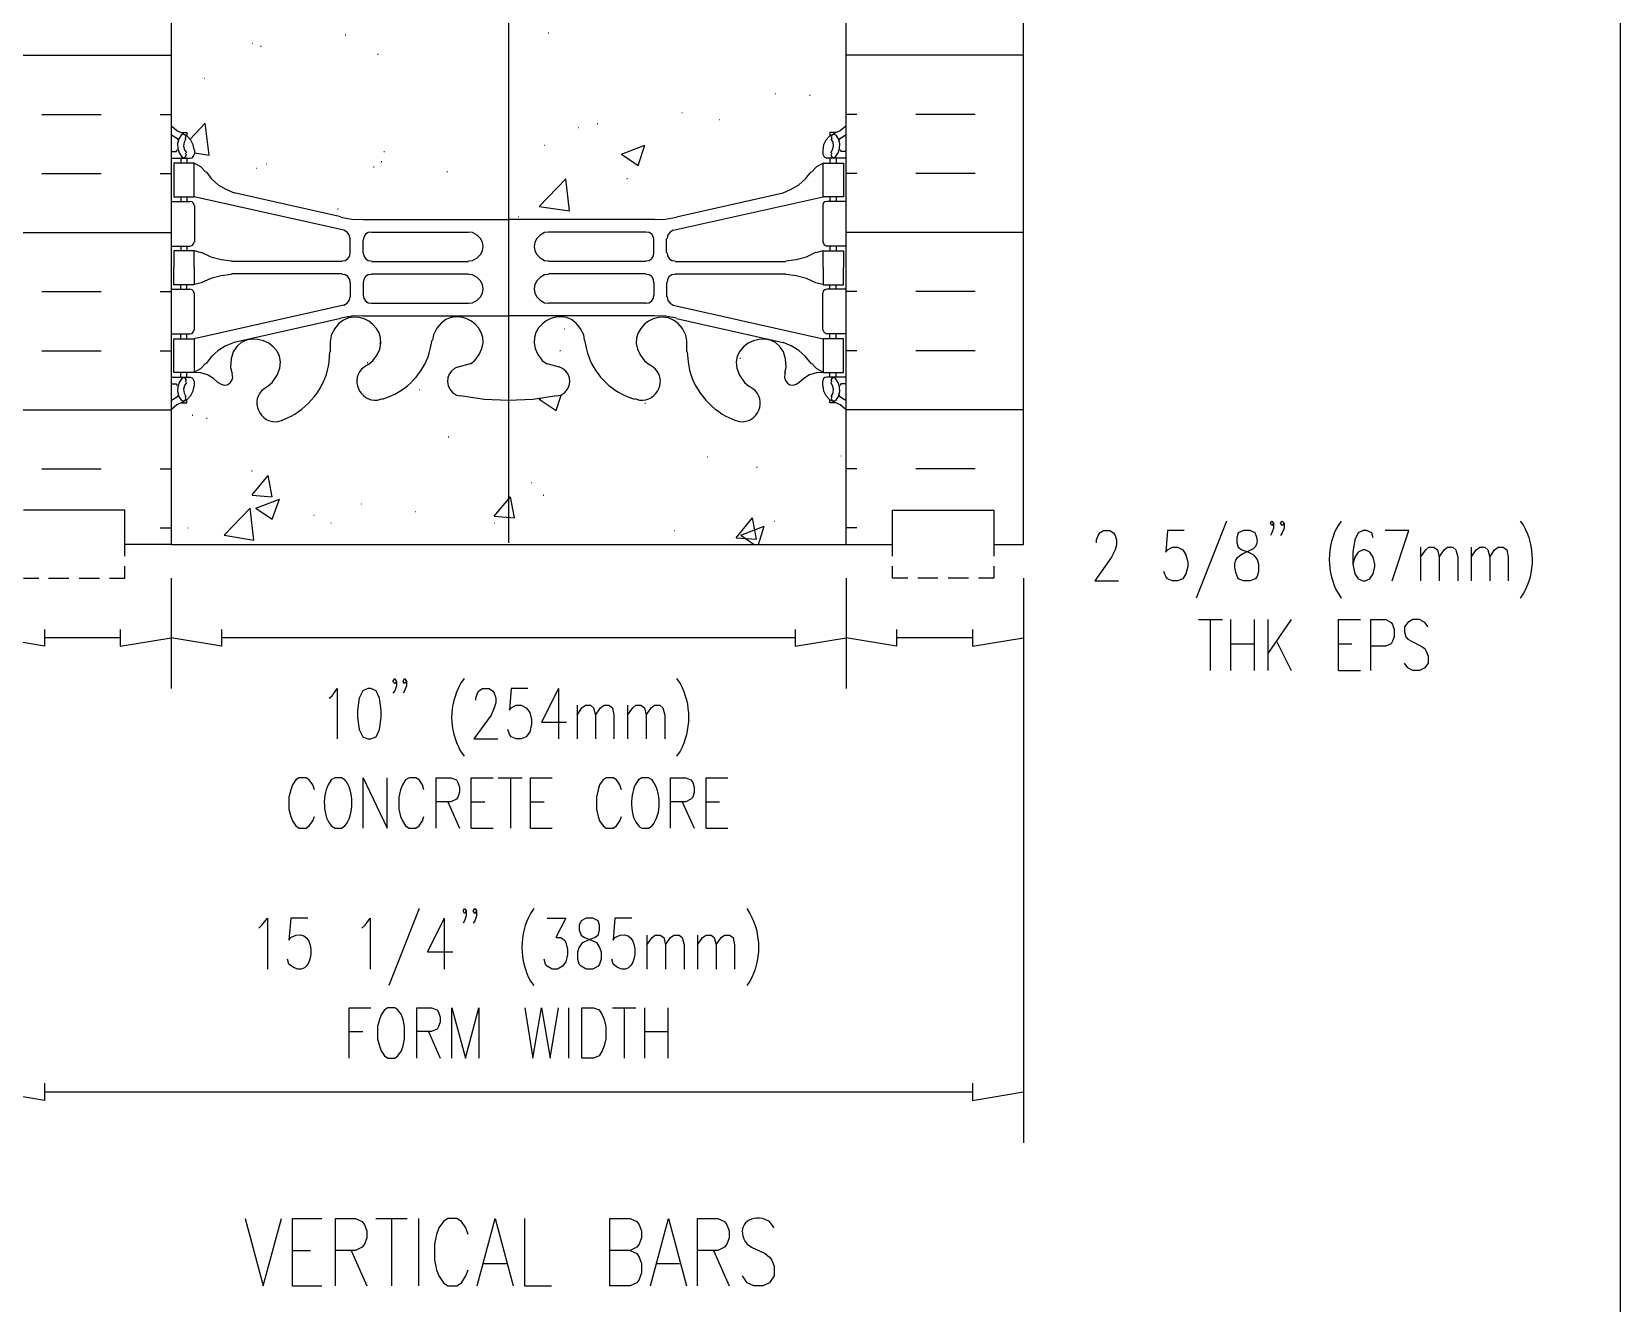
# Model space of a CAD drawing. Header units: millimetres. Extents: x 14 to 201, y 16 to 268.
# Drawn here: x 126.6 to 201.3, y 72.7 to 132.5 of the extents above; entities that cross this region are included whole.
import ezdxf

# ---------------------------------------------------------------- set-up
doc = ezdxf.new("R2010")
doc.units = ezdxf.units.MM
doc.layers.get('0').update_dxf_attribs({"linetype": 'CONTINUOUS'})

msp = doc.modelspace()

# ---------------------------------------------------------------- linework, layer by layer
at = {"color": 0}
for p, q in [((201.296, 264.541), (201.296, 55.4136)), ((149.013, 222.736), (149.013, 108.5)), ((133.138, 165.586), (133.138, 108.416)), ((164.888, 108.416), (164.888, 165.586)), ((173.228, 108.416), (173.228, 165.586)), ((133.16, 128.101), (133.413, 127.889)), ((133.413, 127.889), (133.71, 127.742)), ((133.604, 127.783), (133.879, 127.783)), ((133.879, 127.783), (133.879, 127.656)), ((164.422, 127.783), (164.126, 127.783)), ((164.126, 127.783), (164.126, 127.656)), ((164.317, 127.742), (164.614, 127.889)), ((164.614, 127.889), (164.867, 128.101)), ((133.16, 127.678), (133.434, 127.508)), ((133.477, 127.423), (133.434, 127.508)), ((133.499, 127.486), (133.434, 127.254)), ((133.434, 127.254), (133.456, 127.043)), ((133.456, 127.043), (133.519, 126.831)), ((133.626, 127.678), (133.499, 127.486)), ((133.71, 127.699), (133.604, 127.656)), ((133.9, 127.613), (133.689, 127.719)), ((133.795, 127.678), (133.71, 127.699)), ((133.753, 127.339), (133.73, 127.149)), ((133.73, 127.149), (133.773, 126.979)), ((133.836, 127.486), (133.753, 127.339)), ((133.836, 127.593), (133.795, 127.678)), ((133.816, 127.486), (133.836, 127.593)), ((134.069, 127.423), (133.9, 127.613)), ((134.175, 127.212), (134.069, 127.423)), ((134.218, 126.979), (134.175, 127.212)), ((163.829, 127.212), (163.788, 126.979)), ((163.935, 127.423), (163.829, 127.212)), ((164.105, 127.613), (163.935, 127.423)), ((164.317, 127.719), (164.105, 127.613)), ((164.232, 127.678), (164.191, 127.593)), ((164.191, 127.593), (164.211, 127.486)), ((164.275, 127.339), (164.191, 127.486)), ((164.317, 127.699), (164.232, 127.678)), ((164.254, 126.979), (164.295, 127.149)), ((164.295, 127.149), (164.275, 127.339)), ((164.422, 127.656), (164.317, 127.699)), ((164.528, 127.486), (164.401, 127.678)), ((164.507, 126.831), (164.571, 127.043)), ((164.592, 127.254), (164.528, 127.486)), ((164.592, 127.508), (164.55, 127.423)), ((164.571, 127.043), (164.592, 127.254)), ((164.592, 127.508), (164.867, 127.678)), ((133.138, 126.894), (133.393, 126.894)), ((133.138, 126.577), (134.028, 126.577)), ((134.218, 126.344), (133.266, 126.344)), ((133.266, 126.344), (133.266, 124.757)), ((133.393, 126.916), (133.434, 126.979)), ((133.519, 126.831), (133.646, 126.64)), ((133.604, 126.577), (133.604, 126.344)), ((133.646, 126.64), (133.73, 126.597)), ((133.73, 126.597), (133.816, 126.64)), ((133.773, 126.979), (133.858, 126.831)), ((133.858, 126.724), (133.816, 126.81)), ((133.816, 126.64), (133.858, 126.724)), ((133.879, 126.577), (133.879, 126.344)), ((134.028, 126.577), (134.133, 126.597)), ((134.133, 126.597), (134.196, 126.683)), ((134.196, 126.683), (134.218, 126.767)), ((134.218, 124.757), (134.218, 126.344)), ((134.535, 126.175), (134.218, 126.344)), ((134.239, 126.979), (134.239, 126.767)), ((163.809, 126.344), (163.492, 126.175)), ((163.788, 126.979), (163.788, 126.767)), ((163.788, 126.767), (163.852, 126.64)), ((163.809, 124.757), (163.809, 126.344)), ((163.809, 126.344), (164.761, 126.344)), ((163.852, 126.64), (163.978, 126.577)), ((164.888, 126.577), (163.978, 126.577)), ((164.126, 126.577), (164.126, 126.344)), ((164.168, 126.831), (164.254, 126.979)), ((164.211, 126.81), (164.168, 126.724)), ((164.168, 126.724), (164.211, 126.64)), ((164.211, 126.64), (164.295, 126.597)), ((164.295, 126.597), (164.381, 126.64)), ((164.381, 126.64), (164.507, 126.831)), ((164.422, 126.577), (164.422, 126.344)), ((164.592, 126.979), (164.634, 126.916)), ((164.888, 126.894), (164.634, 126.894)), ((164.761, 126.344), (164.761, 124.757)), ((134.768, 125.921), (134.535, 126.175)), ((134.789, 125.942), (135.044, 125.603)), ((135.044, 125.603), (135.36, 125.329)), ((162.667, 125.329), (162.983, 125.603)), ((162.983, 125.603), (163.237, 125.942)), ((163.492, 126.175), (163.259, 125.921)), ((135.36, 125.329), (135.72, 125.116)), ((135.72, 125.116), (136.102, 124.947)), ((141.118, 123.825), (136.102, 124.947)), ((156.909, 123.825), (161.925, 124.947)), ((161.925, 124.947), (162.305, 125.116)), ((162.305, 125.116), (162.667, 125.329)), ((133.138, 124.544), (134.028, 124.544)), ((133.266, 124.757), (134.218, 124.757)), ((133.604, 124.757), (133.604, 124.544)), ((133.879, 124.757), (133.879, 124.544)), ((134.133, 124.524), (134.028, 124.544)), ((134.196, 124.46), (134.133, 124.524)), ((134.218, 124.354), (134.196, 124.46)), ((141.267, 123.19), (134.218, 124.757)), ((134.239, 124.354), (134.239, 122.64)), ((156.76, 123.19), (163.809, 124.757)), ((163.809, 124.46), (163.788, 124.354)), ((163.788, 124.354), (163.788, 122.64)), ((164.761, 124.757), (163.809, 124.757)), ((163.893, 124.524), (163.809, 124.46)), ((163.978, 124.544), (163.893, 124.524)), ((164.888, 124.544), (163.978, 124.544)), ((164.126, 124.757), (164.126, 124.544)), ((164.422, 124.757), (164.422, 124.544)), ((141.118, 123.804), (141.627, 123.719)), ((141.627, 123.719), (142.156, 123.698)), ((142.156, 123.698), (149.013, 123.698)), ((155.871, 123.698), (149.013, 123.698)), ((155.871, 123.698), (156.4, 123.719)), ((156.4, 123.719), (156.909, 123.804)), ((134.133, 122.47), (134.196, 122.554)), ((134.196, 122.554), (134.218, 122.64)), ((141.414, 123.106), (141.267, 123.19)), ((141.52, 122.979), (141.414, 123.106)), ((141.563, 122.809), (141.52, 122.979)), ((141.563, 122.131), (141.563, 122.809)), ((142.197, 122.873), (142.176, 122.724)), ((142.176, 122.131), (142.176, 122.724)), ((142.176, 122.154), (142.176, 122.703)), ((142.282, 123), (142.197, 122.873)), ((142.409, 123.083), (142.282, 123)), ((142.558, 123.106), (142.409, 123.083)), ((142.558, 123.106), (147.129, 123.106)), ((147.321, 123.083), (147.129, 123.106)), ((150.896, 123.106), (150.706, 123.083)), ((155.469, 123.106), (150.896, 123.106)), ((155.618, 123.083), (155.469, 123.106)), ((155.744, 123), (155.618, 123.083)), ((155.829, 122.873), (155.744, 123)), ((155.851, 122.724), (155.829, 122.873)), ((155.851, 122.131), (155.851, 122.724)), ((155.851, 122.154), (155.851, 122.703)), ((156.443, 122.131), (156.443, 122.809)), ((156.507, 122.979), (156.464, 122.809)), ((156.613, 123.106), (156.507, 122.979)), ((156.76, 123.19), (156.613, 123.106)), ((163.788, 122.64), (163.852, 122.513)), ((133.138, 122.45), (134.028, 122.45)), ((134.218, 122.217), (133.266, 122.217)), ((133.266, 122.217), (133.266, 121.433)), ((133.604, 122.45), (133.604, 122.217)), ((133.879, 122.45), (133.879, 122.217)), ((134.028, 122.45), (134.133, 122.47)), ((134.218, 121.433), (134.218, 122.217)), ((134.557, 122.131), (134.239, 122.217)), ((134.557, 122.154), (135.001, 121.941)), ((135.001, 121.941), (135.487, 121.815)), ((135.487, 121.815), (135.975, 121.751)), ((141.33, 121.772), (141.457, 121.857)), ((141.457, 121.857), (141.541, 121.984)), ((141.541, 121.984), (141.563, 122.131)), ((142.176, 122.131), (142.197, 121.984)), ((142.197, 121.984), (142.282, 121.857)), ((142.282, 121.857), (142.409, 121.772)), ((155.618, 121.772), (155.744, 121.857)), ((155.744, 121.857), (155.829, 121.984)), ((155.829, 121.984), (155.851, 122.131)), ((156.464, 122.131), (156.484, 121.984)), ((156.484, 121.984), (156.57, 121.857)), ((156.57, 121.857), (156.697, 121.772)), ((162.052, 121.751), (162.538, 121.815)), ((162.538, 121.815), (163.026, 121.941)), ((163.026, 121.941), (163.47, 122.154)), ((163.788, 122.217), (163.47, 122.131)), ((163.809, 121.433), (163.809, 122.217)), ((163.809, 122.217), (164.761, 122.217)), ((163.852, 122.513), (163.978, 122.45)), ((164.888, 122.45), (163.978, 122.45)), ((164.126, 122.45), (164.126, 122.217)), ((164.422, 122.45), (164.422, 122.217)), ((164.761, 122.217), (164.761, 121.433)), ((133.266, 120.629), (133.266, 121.433)), ((134.218, 121.433), (134.218, 120.629)), ((135.487, 121.053), (135.001, 120.926)), ((135.975, 121.116), (135.487, 121.053)), ((141.181, 121.729), (135.975, 121.729)), ((141.181, 121.136), (135.975, 121.136)), ((141.181, 121.751), (141.33, 121.772)), ((141.33, 121.095), (141.181, 121.116)), ((141.457, 121.01), (141.33, 121.095)), ((142.409, 121.095), (142.282, 121.01)), ((142.409, 121.772), (142.558, 121.751)), ((142.558, 121.116), (142.409, 121.095)), ((142.558, 121.729), (147.129, 121.729)), ((142.558, 121.136), (147.129, 121.136)), ((147.129, 121.751), (147.321, 121.772)), ((147.321, 121.095), (147.129, 121.116)), ((150.706, 121.772), (150.896, 121.751)), ((150.896, 121.116), (150.706, 121.095)), ((155.469, 121.729), (150.896, 121.729)), ((155.469, 121.136), (150.896, 121.136)), ((155.469, 121.751), (155.618, 121.772)), ((155.618, 121.095), (155.469, 121.116)), ((155.744, 121.01), (155.618, 121.095)), ((156.697, 121.095), (156.57, 121.01)), ((156.697, 121.772), (156.846, 121.751)), ((156.846, 121.116), (156.697, 121.095)), ((156.846, 121.729), (162.052, 121.729)), ((156.846, 121.136), (162.052, 121.136)), ((162.538, 121.053), (162.052, 121.116)), ((163.026, 120.926), (162.538, 121.053)), ((163.809, 121.433), (163.809, 120.629)), ((164.761, 120.629), (164.761, 121.433)), ((133.138, 120.417), (134.028, 120.417)), ((134.218, 120.629), (133.266, 120.629)), ((133.604, 120.417), (133.604, 120.629)), ((133.879, 120.417), (133.879, 120.629)), ((134.133, 120.396), (134.028, 120.417)), ((134.196, 120.333), (134.133, 120.396)), ((134.218, 120.227), (134.196, 120.333)), ((134.239, 120.65), (134.557, 120.734)), ((135.001, 120.926), (134.557, 120.713)), ((141.541, 120.883), (141.457, 121.01)), ((141.563, 120.734), (141.541, 120.883)), ((141.563, 120.734), (141.563, 120.057)), ((142.197, 120.883), (142.176, 120.734)), ((142.176, 120.734), (142.176, 120.142)), ((142.176, 120.713), (142.176, 120.164)), ((142.282, 121.01), (142.197, 120.883)), ((155.829, 120.883), (155.744, 121.01)), ((155.851, 120.734), (155.829, 120.883)), ((155.851, 120.734), (155.851, 120.142)), ((155.851, 120.713), (155.851, 120.164)), ((156.443, 120.734), (156.443, 120.057)), ((156.484, 120.883), (156.464, 120.734)), ((156.57, 121.01), (156.484, 120.883)), ((163.47, 120.713), (163.026, 120.926)), ((163.47, 120.734), (163.788, 120.65)), ((163.809, 120.333), (163.788, 120.227)), ((163.809, 120.629), (164.761, 120.629)), ((163.893, 120.396), (163.809, 120.333)), ((163.978, 120.417), (163.893, 120.396)), ((164.888, 120.417), (163.978, 120.417)), ((164.126, 120.417), (164.126, 120.629)), ((164.422, 120.417), (164.422, 120.629)), ((141.267, 119.676), (134.218, 118.088)), ((134.239, 118.513), (134.239, 120.227)), ((141.267, 119.676), (141.414, 119.761)), ((141.414, 119.761), (141.52, 119.888)), ((141.52, 119.888), (141.563, 120.057)), ((142.176, 120.142), (142.197, 119.994)), ((142.197, 119.994), (142.282, 119.867)), ((142.282, 119.867), (142.409, 119.782)), ((142.409, 119.782), (142.558, 119.761)), ((142.558, 119.761), (147.129, 119.761)), ((147.129, 119.761), (147.321, 119.782)), ((150.706, 119.782), (150.896, 119.761)), ((155.469, 119.761), (150.896, 119.761)), ((155.469, 119.761), (155.618, 119.782)), ((155.618, 119.782), (155.744, 119.867)), ((155.744, 119.867), (155.829, 119.994)), ((155.829, 119.994), (155.851, 120.142)), ((156.464, 120.057), (156.507, 119.888)), ((156.507, 119.888), (156.613, 119.761)), ((156.613, 119.761), (156.76, 119.676)), ((156.76, 119.676), (163.809, 118.088)), ((163.788, 118.513), (163.788, 120.227)), ((141.118, 119.042), (136.102, 117.92)), ((141.627, 119.146), (141.118, 119.063)), ((142.156, 119.169), (141.627, 119.146)), ((142.156, 119.169), (149.013, 119.169)), ((155.871, 119.169), (149.013, 119.169)), ((156.4, 119.146), (155.871, 119.169)), ((156.909, 119.063), (156.4, 119.146)), ((156.909, 119.042), (161.925, 117.92)), ((133.138, 118.321), (134.028, 118.321)), ((133.266, 118.088), (134.218, 118.088)), ((133.266, 116.501), (133.266, 118.088)), ((133.604, 118.088), (133.604, 118.321)), ((133.879, 118.088), (133.879, 118.321)), ((134.028, 118.321), (134.133, 118.343)), ((134.133, 118.343), (134.196, 118.427)), ((134.196, 118.427), (134.218, 118.513)), ((134.218, 118.088), (134.218, 116.501)), ((140.674, 118.258), (140.632, 118.004)), ((145.478, 118.28), (145.437, 118.025)), ((152.59, 118.025), (152.549, 118.28)), ((157.395, 118.004), (157.353, 118.258)), ((163.788, 118.513), (163.852, 118.384)), ((164.761, 118.088), (163.809, 118.088)), ((163.809, 118.088), (163.809, 116.501)), ((163.852, 118.384), (163.978, 118.321)), ((164.888, 118.321), (163.978, 118.321)), ((164.126, 118.088), (164.126, 118.321)), ((164.422, 118.088), (164.422, 118.321)), ((164.761, 116.501), (164.761, 118.088)), ((135.36, 117.538), (135.044, 117.263)), ((135.72, 117.751), (135.36, 117.538)), ((136.102, 117.92), (135.72, 117.751)), ((140.568, 117.009), (140.609, 117.475)), ((140.632, 117.475), (140.632, 118.004)), ((145.331, 117.602), (145.415, 118.025)), ((152.59, 118.025), (152.676, 117.602)), ((157.395, 117.475), (157.395, 118.004)), ((157.416, 117.475), (157.459, 117.009)), ((162.305, 117.751), (161.925, 117.92)), ((162.667, 117.538), (162.305, 117.751)), ((162.983, 117.263), (162.667, 117.538)), ((134.218, 116.523), (134.535, 116.692)), ((134.535, 116.692), (134.768, 116.946)), ((135.044, 117.263), (134.789, 116.925)), ((135.932, 116.733), (135.996, 116.501)), ((142.409, 116.882), (142.219, 116.756)), ((142.409, 116.882), (142.621, 117.052)), ((146.643, 116.776), (146.473, 116.692)), ((146.643, 116.776), (147.215, 116.925)), ((147.215, 116.903), (147.425, 117.072)), ((150.6, 117.072), (150.813, 116.903)), ((150.813, 116.925), (151.384, 116.776)), ((151.554, 116.692), (151.384, 116.776)), ((155.406, 117.052), (155.618, 116.882)), ((155.808, 116.756), (155.618, 116.882)), ((162.009, 116.501), (162.074, 116.733)), ((163.237, 116.925), (162.983, 117.263)), ((163.259, 116.946), (163.492, 116.692)), ((163.492, 116.692), (163.809, 116.523)), ((133.138, 116.29), (134.028, 116.29)), ((133.138, 115.971), (133.393, 115.971)), ((134.218, 116.501), (133.266, 116.501)), ((133.434, 115.888), (133.393, 115.951)), ((133.456, 115.824), (133.434, 115.612)), ((133.519, 116.036), (133.456, 115.824)), ((133.646, 116.227), (133.519, 116.036)), ((133.604, 116.29), (133.604, 116.501)), ((133.73, 116.268), (133.646, 116.227)), ((133.816, 116.227), (133.73, 116.268)), ((133.773, 115.888), (133.73, 115.718)), ((133.858, 116.036), (133.773, 115.888)), ((133.858, 116.141), (133.816, 116.227)), ((133.816, 116.057), (133.858, 116.141)), ((133.879, 116.29), (133.879, 116.501)), ((134.155, 116.227), (134.028, 116.29)), ((134.218, 116.1), (134.155, 116.227)), ((134.175, 115.634), (134.218, 115.867)), ((134.535, 116.48), (134.218, 116.501)), ((134.239, 115.867), (134.239, 116.1)), ((134.854, 116.396), (134.535, 116.48)), ((135.128, 116.227), (134.854, 116.396)), ((135.36, 116.014), (135.128, 116.227)), ((135.36, 116.036), (135.487, 115.951)), ((135.487, 115.951), (135.636, 115.908)), ((135.636, 115.908), (135.783, 115.93)), ((135.783, 115.93), (135.912, 116.014)), ((135.912, 116.014), (135.996, 116.12)), ((135.996, 116.501), (136.017, 116.437)), ((135.996, 116.12), (136.039, 116.268)), ((136.039, 116.268), (136.017, 116.417)), ((137.71, 115.867), (137.52, 115.739)), ((137.69, 115.867), (137.9, 116.036)), ((160.105, 116.036), (160.317, 115.867)), ((160.507, 115.739), (160.317, 115.867)), ((162.031, 116.501), (161.988, 116.437)), ((162.009, 116.417), (161.988, 116.268)), ((161.988, 116.268), (162.031, 116.12)), ((162.031, 116.12), (162.115, 116.014)), ((162.115, 116.014), (162.242, 115.93)), ((162.242, 115.93), (162.391, 115.908)), ((162.391, 115.908), (162.538, 115.951)), ((162.538, 115.951), (162.667, 116.036)), ((162.899, 116.227), (162.667, 116.014)), ((163.173, 116.396), (162.899, 116.227)), ((163.492, 116.48), (163.173, 116.396)), ((163.809, 116.501), (163.492, 116.48)), ((163.809, 116.204), (163.788, 116.1)), ((163.788, 115.867), (163.788, 116.1)), ((163.788, 115.867), (163.829, 115.634)), ((163.809, 116.501), (164.761, 116.501)), ((163.893, 116.268), (163.809, 116.204)), ((163.978, 116.29), (163.893, 116.268)), ((164.888, 116.29), (163.978, 116.29)), ((164.126, 116.29), (164.126, 116.501)), ((164.211, 116.227), (164.168, 116.141)), ((164.168, 116.141), (164.211, 116.057)), ((164.254, 115.888), (164.168, 116.036)), ((164.295, 116.268), (164.211, 116.227)), ((164.295, 115.718), (164.254, 115.888)), ((164.381, 116.227), (164.295, 116.268)), ((164.507, 116.036), (164.381, 116.227)), ((164.422, 116.29), (164.422, 116.501)), ((164.571, 115.824), (164.507, 116.036)), ((164.592, 115.612), (164.571, 115.824)), ((164.634, 115.951), (164.592, 115.888)), ((164.888, 115.971), (164.634, 115.971)), ((133.434, 115.358), (133.16, 115.189)), ((133.71, 115.125), (133.413, 114.978)), ((133.434, 115.612), (133.499, 115.379)), ((133.434, 115.358), (133.477, 115.442)), ((133.499, 115.379), (133.626, 115.189)), ((133.604, 115.209), (133.71, 115.168)), ((133.604, 115.083), (133.879, 115.083)), ((133.689, 115.125), (133.9, 115.232)), ((133.71, 115.168), (133.795, 115.189)), ((133.73, 115.718), (133.753, 115.528)), ((133.753, 115.528), (133.836, 115.379)), ((133.795, 115.189), (133.836, 115.274)), ((133.836, 115.274), (133.816, 115.379)), ((133.879, 115.083), (133.879, 115.209)), ((133.9, 115.232), (134.069, 115.422)), ((134.069, 115.422), (134.175, 115.634)), ((142.854, 115.209), (143.087, 115.274)), ((143.087, 115.252), (143.488, 115.401)), ((146.558, 115.442), (146.749, 115.401)), ((146.749, 115.422), (147.87, 115.252)), ((147.87, 115.252), (149.013, 115.209)), ((149.013, 115.209), (150.157, 115.252)), ((150.157, 115.252), (151.278, 115.422)), ((151.278, 115.401), (151.468, 115.442)), ((154.517, 115.401), (154.919, 115.252)), ((154.94, 115.274), (155.172, 115.209)), ((163.829, 115.634), (163.935, 115.422)), ((163.935, 115.422), (164.105, 115.232)), ((164.105, 115.232), (164.317, 115.125)), ((164.126, 115.083), (164.126, 115.209)), ((164.422, 115.083), (164.126, 115.083)), ((164.191, 115.379), (164.275, 115.528)), ((164.211, 115.379), (164.191, 115.274)), ((164.191, 115.274), (164.232, 115.189)), ((164.232, 115.189), (164.317, 115.168)), ((164.275, 115.528), (164.295, 115.718)), ((164.317, 115.168), (164.422, 115.209)), ((164.614, 114.978), (164.317, 115.125)), ((164.401, 115.189), (164.528, 115.379)), ((164.528, 115.379), (164.592, 115.612)), ((164.55, 115.442), (164.592, 115.358)), ((164.867, 115.189), (164.592, 115.358)), ((133.413, 114.978), (133.16, 114.766)), ((138.366, 114.257), (138.791, 114.449)), ((159.236, 114.449), (159.659, 114.257)), ((164.867, 114.766), (164.614, 114.978)), ((138.155, 114.194), (138.388, 114.257)), ((159.639, 114.257), (159.872, 114.194)), ((130.958, 110.024), (126.195, 110.024)), ((130.958, 108.416), (130.958, 110.024)), ((167.068, 108.416), (167.068, 110.024)), ((167.068, 110.024), (171.83, 110.024)), ((171.83, 110.024), (171.83, 108.416)), ((182.775, 109.517), (181.355, 105.897)), ((184.848, 109.411), (184.912, 109.517)), ((184.912, 109.305), (184.848, 109.411)), ((184.912, 109.517), (184.996, 109.411)), ((184.996, 109.411), (184.912, 109.305)), ((184.996, 109.178), (184.912, 108.966)), ((184.996, 109.411), (184.996, 109.178)), ((185.315, 109.411), (185.398, 109.517)), ((185.398, 109.305), (185.315, 109.411)), ((185.398, 109.517), (185.484, 109.411)), ((185.484, 109.411), (185.398, 109.305)), ((185.484, 109.178), (185.398, 108.966)), ((185.484, 109.411), (185.484, 109.178)), ((188.171, 109.517), (188.023, 109.305)), ((196.596, 109.517), (196.744, 109.305)), ((133.138, 108.416), (130.958, 108.416)), ((130.958, 107.866), (130.958, 108.416)), ((164.888, 108.416), (167.068, 108.416)), ((167.068, 107.866), (167.068, 108.416)), ((171.83, 108.416), (173.228, 108.416)), ((171.83, 108.416), (171.83, 107.866)), ((176.658, 108.628), (176.742, 108.839)), ((176.658, 108.5), (176.658, 108.628)), ((176.742, 108.839), (176.826, 108.966)), ((176.826, 108.966), (176.975, 109.072)), ((176.975, 109.072), (177.292, 109.072)), ((177.292, 109.072), (177.461, 108.966)), ((177.461, 108.966), (177.546, 108.839)), ((177.546, 108.839), (177.61, 108.628)), ((177.61, 108.395), (177.546, 108.162)), ((177.61, 108.628), (177.61, 108.395)), ((180.001, 109.072), (179.917, 108.056)), ((180.785, 109.072), (180.001, 109.072)), ((183.324, 108.966), (183.261, 108.733)), ((183.261, 108.733), (183.261, 108.5)), ((183.261, 108.5), (183.324, 108.289)), ((183.578, 109.072), (183.324, 108.966)), ((183.896, 109.072), (183.578, 109.072)), ((184.129, 108.966), (183.896, 109.072)), ((184.912, 108.966), (184.848, 108.839)), ((185.398, 108.966), (185.315, 108.839)), ((188.806, 108.628), (188.722, 108.056)), ((188.976, 108.966), (188.806, 108.628)), ((189.209, 109.072), (188.976, 108.966)), ((189.358, 109.072), (189.209, 109.072)), ((189.611, 108.966), (189.358, 109.072)), ((189.674, 108.733), (189.611, 108.966)), ((191.346, 109.072), (190.246, 109.072)), ((190.563, 106.702), (191.346, 109.072)), ((177.377, 107.823), (176.593, 106.702)), ((177.546, 108.162), (177.377, 107.823)), ((179.917, 108.056), (180.001, 108.162)), ((180.001, 108.162), (180.233, 108.289)), ((180.233, 108.289), (180.467, 108.289)), ((180.467, 108.289), (180.721, 108.162)), ((180.721, 108.162), (180.869, 107.929)), ((180.869, 107.929), (180.954, 107.59)), ((180.954, 107.59), (180.954, 107.378)), ((183.324, 108.289), (183.494, 108.162)), ((183.494, 108.162), (183.811, 108.056)), ((183.811, 108.056), (184.044, 107.929)), ((184.044, 107.929), (184.213, 107.717)), ((184.213, 107.717), (184.277, 107.484)), ((188.722, 108.056), (188.722, 107.484)), ((188.806, 107.823), (188.722, 107.484)), ((188.976, 108.056), (188.806, 107.823)), ((189.209, 108.162), (188.976, 108.056)), ((189.294, 108.162), (189.209, 108.162)), ((189.526, 108.056), (189.294, 108.162)), ((189.674, 107.823), (189.526, 108.056)), ((189.758, 107.484), (189.674, 107.823)), ((191.897, 108.289), (191.897, 106.702)), ((191.897, 107.823), (192.151, 108.162)), ((192.151, 108.162), (192.3, 108.289)), ((192.3, 108.289), (192.533, 108.289)), ((192.533, 108.289), (192.701, 108.162)), ((192.701, 108.162), (192.786, 107.823)), ((192.786, 107.823), (193.019, 108.162)), ((192.786, 107.823), (192.786, 106.702)), ((193.019, 108.162), (193.167, 108.289)), ((193.167, 108.289), (193.421, 108.289)), ((193.421, 108.289), (193.569, 108.162)), ((193.569, 108.162), (193.654, 107.823)), ((193.654, 107.823), (193.654, 106.702)), ((194.288, 108.289), (194.288, 106.702)), ((194.288, 107.823), (194.521, 108.162)), ((194.521, 108.162), (194.691, 108.289)), ((194.691, 108.289), (194.923, 108.289)), ((194.923, 108.289), (195.072, 108.162)), ((195.072, 108.162), (195.156, 107.823)), ((195.156, 107.823), (195.389, 108.162)), ((195.156, 107.823), (195.156, 106.702)), ((195.389, 108.162), (195.559, 108.289)), ((195.559, 108.289), (195.792, 108.289)), ((195.792, 108.289), (195.961, 108.162)), ((195.961, 108.162), (196.024, 107.823)), ((196.024, 107.823), (196.024, 106.702)), ((130.958, 106.828), (130.958, 107.4)), ((167.068, 106.828), (167.068, 107.4)), ((171.83, 107.4), (171.83, 106.828)), ((179.917, 106.912), (179.833, 107.145)), ((180.001, 106.808), (179.917, 106.912)), ((180.869, 107.041), (180.721, 106.808)), ((180.954, 107.378), (180.869, 107.041)), ((184.213, 106.912), (184.129, 106.808)), ((184.277, 107.145), (184.213, 106.912)), ((184.277, 107.484), (184.277, 107.145)), ((188.722, 107.484), (188.806, 107.041)), ((188.806, 107.041), (188.976, 106.808)), ((189.526, 106.808), (189.674, 107.041)), ((189.674, 107.041), (189.758, 107.378)), ((189.758, 107.378), (189.758, 107.484)), ((126.195, 106.828), (126.916, 106.828)), ((127.38, 106.828), (128.334, 106.828)), ((128.82, 106.828), (129.772, 106.828)), ((130.238, 106.828), (130.958, 106.828)), ((133.138, 106.828), (133.138, 101.643)), ((133.138, 106.828), (133.138, 101.643)), ((164.888, 106.828), (164.888, 101.643)), ((164.888, 106.828), (164.888, 101.643)), ((167.789, 106.828), (167.068, 106.828)), ((169.207, 106.828), (168.254, 106.828)), ((170.645, 106.828), (169.693, 106.828)), ((171.83, 106.828), (171.111, 106.828)), ((173.228, 106.828), (173.228, 80.2845)), ((173.228, 106.828), (173.228, 101.643)), ((176.593, 106.702), (177.694, 106.702)), ((180.233, 106.702), (180.001, 106.808)), ((180.467, 106.702), (180.233, 106.702)), ((180.721, 106.808), (180.467, 106.702)), ((183.578, 106.702), (183.324, 106.808)), ((183.896, 106.702), (183.578, 106.702)), ((184.129, 106.808), (183.896, 106.702)), ((188.023, 106.13), (188.171, 105.897)), ((188.976, 106.808), (189.209, 106.702)), ((189.209, 106.702), (189.294, 106.702)), ((189.294, 106.702), (189.526, 106.808)), ((196.744, 106.13), (196.596, 105.897)), ((181.461, 104.881), (182.583, 104.881)), ((182.013, 104.881), (182.013, 102.489)), ((182.965, 104.881), (182.965, 102.489)), ((184.087, 104.881), (184.087, 102.489)), ((184.722, 104.881), (184.722, 102.489)), ((185.821, 104.881), (184.722, 103.294)), ((188.044, 102.489), (188.044, 104.881)), ((188.044, 104.881), (189.082, 104.881)), ((189.568, 102.489), (189.568, 104.881)), ((189.568, 104.881), (190.267, 104.881)), ((190.267, 104.881), (190.521, 104.754)), ((190.521, 104.754), (190.584, 104.648)), ((190.584, 104.648), (190.669, 104.415)), ((191.305, 104.754), (191.156, 104.542)), ((191.538, 104.881), (191.305, 104.754)), ((191.855, 104.881), (191.538, 104.881)), ((192.108, 104.754), (191.855, 104.881)), ((192.257, 104.542), (192.108, 104.754)), ((127.19, 103.633), (124.799, 104.033)), ((127.19, 104.415), (127.19, 103.633)), ((130.747, 104.033), (127.19, 104.033)), ((130.747, 104.415), (130.747, 103.633)), ((130.747, 103.633), (133.138, 104.033)), ((135.509, 103.633), (133.138, 104.033)), ((135.509, 104.415), (135.509, 103.633)), ((162.497, 104.033), (135.509, 104.033)), ((162.497, 104.415), (162.497, 103.633)), ((162.497, 103.633), (164.888, 104.033)), ((167.259, 103.633), (164.888, 104.033)), ((167.259, 104.415), (167.259, 103.633)), ((170.837, 104.033), (167.259, 104.033)), ((170.837, 104.415), (170.837, 103.633)), ((170.837, 103.633), (173.228, 104.033)), ((185.124, 103.864), (185.821, 102.489)), ((190.584, 103.866), (190.521, 103.737)), ((190.669, 104.076), (190.584, 103.866)), ((190.669, 104.415), (190.669, 104.076)), ((191.156, 104.542), (191.156, 104.309)), ((191.156, 104.309), (191.219, 104.076)), ((191.219, 104.076), (191.305, 103.97)), ((191.305, 103.97), (191.474, 103.866)), ((191.474, 103.866), (191.94, 103.633)), ((182.965, 103.737), (184.087, 103.737)), ((188.044, 103.737), (188.68, 103.737)), ((190.267, 103.633), (189.568, 103.633)), ((190.521, 103.737), (190.267, 103.633)), ((191.94, 103.633), (192.108, 103.527)), ((192.108, 103.527), (192.171, 103.4)), ((192.171, 103.4), (192.257, 103.167)), ((192.257, 103.167), (192.257, 102.828)), ((188.044, 102.489), (189.082, 102.489)), ((191.305, 102.616), (191.156, 102.828)), ((191.538, 102.489), (191.305, 102.616)), ((191.855, 102.489), (191.538, 102.489)), ((192.108, 102.616), (191.855, 102.489)), ((192.257, 102.828), (192.108, 102.616)), ((140.716, 101.304), (140.948, 101.643)), ((140.948, 101.643), (140.948, 99.271)), ((142.389, 101.643), (142.156, 101.537)), ((142.536, 101.643), (142.389, 101.643)), ((142.791, 101.537), (142.536, 101.643)), ((143.574, 101.98), (143.658, 102.108)), ((143.658, 101.876), (143.574, 101.98)), ((143.658, 102.108), (143.743, 101.98)), ((143.743, 101.98), (143.658, 101.876)), ((143.743, 101.769), (143.658, 101.537)), ((143.743, 101.98), (143.743, 101.769)), ((144.06, 101.98), (144.123, 102.108)), ((144.123, 101.876), (144.06, 101.98)), ((144.123, 102.108), (144.209, 101.98)), ((144.209, 101.98), (144.123, 101.876)), ((144.209, 101.769), (144.123, 101.537)), ((144.209, 101.98), (144.209, 101.769)), ((146.918, 102.108), (146.749, 101.876)), ((147.617, 101.537), (147.786, 101.643)), ((147.786, 101.643), (148.103, 101.643)), ((148.103, 101.643), (148.251, 101.537)), ((149.141, 101.643), (149.056, 100.626)), ((149.924, 101.643), (149.141, 101.643)), ((151.362, 101.643), (150.559, 100.055)), ((151.362, 101.643), (151.362, 99.271)), ((156.909, 102.108), (157.079, 101.876)), ((140.568, 101.197), (140.716, 101.304)), ((141.986, 101.197), (141.901, 100.626)), ((142.156, 101.537), (141.986, 101.197)), ((142.938, 101.197), (142.791, 101.537)), ((143.024, 100.626), (142.938, 101.197)), ((143.658, 101.537), (143.574, 101.431)), ((144.123, 101.537), (144.06, 101.431)), ((147.468, 101.197), (147.554, 101.431)), ((147.468, 101.092), (147.468, 101.197)), ((147.554, 101.431), (147.617, 101.537)), ((148.251, 101.537), (148.336, 101.431)), ((148.336, 101.431), (148.42, 101.197)), ((148.42, 100.965), (148.336, 100.732)), ((148.42, 101.197), (148.42, 100.965)), ((149.141, 100.732), (149.374, 100.858)), ((149.374, 100.858), (149.605, 100.858)), ((149.605, 100.858), (149.838, 100.732)), ((152.231, 100.858), (152.231, 99.271)), ((152.463, 100.732), (152.633, 100.858)), ((152.633, 100.858), (152.866, 100.858)), ((152.866, 100.858), (153.013, 100.732)), ((153.332, 100.732), (153.501, 100.858)), ((153.501, 100.858), (153.734, 100.858)), ((153.734, 100.858), (153.904, 100.732)), ((154.601, 100.858), (154.601, 99.271)), ((154.856, 100.732), (155.003, 100.858)), ((155.003, 100.858), (155.236, 100.858)), ((155.236, 100.858), (155.406, 100.732)), ((155.724, 100.732), (155.871, 100.858)), ((155.871, 100.858), (156.125, 100.858)), ((156.125, 100.858), (156.274, 100.732)), ((141.901, 100.626), (141.901, 100.288)), ((141.901, 100.288), (141.986, 99.7162)), ((142.938, 99.7162), (143.024, 100.288)), ((143.024, 100.288), (143.024, 100.626)), ((148.187, 100.393), (147.384, 99.271)), ((148.336, 100.732), (148.187, 100.393)), ((149.056, 100.626), (149.141, 100.732)), ((149.838, 100.732), (150.008, 100.521)), ((150.008, 100.521), (150.093, 100.182)), ((150.093, 100.182), (150.093, 99.949)), ((152.231, 100.393), (152.463, 100.732)), ((153.013, 100.732), (153.099, 100.393)), ((153.099, 100.393), (153.332, 100.732)), ((153.099, 100.393), (153.099, 99.271)), ((153.904, 100.732), (153.967, 100.393)), ((153.967, 100.393), (153.967, 99.271)), ((154.601, 100.393), (154.856, 100.732)), ((155.406, 100.732), (155.491, 100.393)), ((155.491, 100.393), (155.724, 100.732)), ((155.491, 100.393), (155.491, 99.271)), ((156.274, 100.732), (156.358, 100.393)), ((156.358, 100.393), (156.358, 99.271)), ((141.986, 99.7162), (142.156, 99.3771)), ((142.156, 99.3771), (142.389, 99.271)), ((142.536, 99.271), (142.791, 99.3771)), ((142.791, 99.3771), (142.938, 99.7162)), ((149.056, 99.5041), (148.971, 99.7162)), ((149.141, 99.3771), (149.056, 99.5041)), ((149.374, 99.271), (149.141, 99.3771)), ((149.838, 99.3771), (149.605, 99.271)), ((150.008, 99.61), (149.838, 99.3771)), ((150.093, 99.949), (150.008, 99.61)), ((150.559, 100.055), (151.744, 100.055)), ((142.389, 99.271), (142.536, 99.271)), ((146.749, 98.7005), (146.918, 98.4677)), ((147.384, 99.271), (148.506, 99.271)), ((149.605, 99.271), (149.374, 99.271)), ((157.079, 98.7005), (156.909, 98.4677)), ((139.001, 97.3459), (138.854, 97.113)), ((139.171, 97.4506), (139.001, 97.3459)), ((139.488, 97.4506), (139.171, 97.4506)), ((139.637, 97.3459), (139.488, 97.4506)), ((139.806, 97.113), (139.637, 97.3459)), ((140.674, 97.3459), (140.525, 97.113)), ((140.842, 97.4506), (140.674, 97.3459)), ((141.161, 97.4506), (140.842, 97.4506)), ((141.308, 97.3459), (141.161, 97.4506)), ((142.176, 95.0807), (142.176, 97.4506)), ((142.176, 97.4506), (143.298, 95.0807)), ((143.298, 95.0807), (143.298, 97.4506)), ((144.166, 97.3459), (144.017, 97.113)), ((144.336, 97.4506), (144.166, 97.3459)), ((144.653, 97.4506), (144.336, 97.4506)), ((144.802, 97.3459), (144.653, 97.4506)), ((144.971, 97.113), (144.802, 97.3459)), ((145.605, 95.0807), (145.605, 97.4506)), ((145.605, 97.4506), (146.304, 97.4506)), ((146.304, 97.4506), (146.558, 97.3459)), ((146.558, 97.3459), (146.622, 97.2178)), ((146.622, 97.2178), (146.706, 97.0068)), ((147.257, 95.0807), (147.257, 97.4506)), ((147.257, 97.4506), (148.293, 97.4506)), ((148.526, 97.4506), (149.648, 97.4506)), ((149.098, 97.4506), (149.098, 95.0807)), ((150.05, 95.0807), (150.05, 97.4506)), ((150.05, 97.4506), (151.066, 97.4506)), ((153.458, 97.3459), (153.289, 97.113)), ((153.607, 97.4506), (153.458, 97.3459)), ((153.924, 97.4506), (153.607, 97.4506)), ((154.094, 97.3459), (153.924, 97.4506)), ((154.241, 97.113), (154.094, 97.3459)), ((155.13, 97.3459), (154.962, 97.113)), ((155.279, 97.4506), (155.13, 97.3459)), ((155.596, 97.4506), (155.279, 97.4506)), ((155.765, 97.3459), (155.596, 97.4506)), ((156.633, 95.0807), (156.633, 97.4506)), ((156.633, 97.4506), (157.353, 97.4506)), ((157.353, 97.4506), (157.585, 97.3459)), ((157.585, 97.3459), (157.671, 97.2178)), ((157.671, 97.2178), (157.734, 97.0068)), ((158.305, 95.0807), (158.305, 97.4506)), ((158.305, 97.4506), (159.322, 97.4506)), ((138.768, 96.8802), (138.684, 96.5412)), ((138.684, 96.5412), (138.684, 95.9693)), ((138.854, 97.113), (138.768, 96.8802)), ((139.89, 96.8802), (139.806, 97.113)), ((143.933, 96.8802), (143.849, 96.5412)), ((143.849, 96.5412), (143.849, 95.9693)), ((144.017, 97.113), (143.933, 96.8802)), ((145.034, 96.8802), (144.971, 97.113)), ((146.558, 96.435), (146.304, 96.3083)), ((146.622, 96.5412), (146.558, 96.435)), ((146.706, 96.774), (146.622, 96.5412)), ((146.706, 97.0068), (146.706, 96.774)), ((153.225, 96.8802), (153.142, 96.5412)), ((153.142, 96.5412), (153.142, 95.9693)), ((153.289, 97.113), (153.225, 96.8802)), ((154.327, 96.8802), (154.241, 97.113)), ((157.585, 96.435), (157.353, 96.3083)), ((157.671, 96.5412), (157.585, 96.435)), ((157.734, 96.774), (157.671, 96.5412)), ((157.734, 97.0068), (157.734, 96.774)), ((138.684, 95.9693), (138.768, 95.6303)), ((138.768, 95.6303), (138.854, 95.4193)), ((139.806, 95.4193), (139.89, 95.6303)), ((143.849, 95.9693), (143.933, 95.6303)), ((143.933, 95.6303), (144.017, 95.4193)), ((144.971, 95.4193), (145.034, 95.6303)), ((146.304, 96.3083), (145.605, 96.3083)), ((146.156, 96.3083), (146.706, 95.0807)), ((147.257, 96.3083), (147.891, 96.3083)), ((150.05, 96.3083), (150.686, 96.3083)), ((153.142, 95.9693), (153.225, 95.6303)), ((153.225, 95.6303), (153.289, 95.4193)), ((154.241, 95.4193), (154.327, 95.6303)), ((157.353, 96.3083), (156.633, 96.3083)), ((157.183, 96.3083), (157.734, 95.0807)), ((158.305, 96.3083), (158.94, 96.3083)), ((138.854, 95.4193), (139.001, 95.1865)), ((139.001, 95.1865), (139.171, 95.0807)), ((139.171, 95.0807), (139.488, 95.0807)), ((139.488, 95.0807), (139.637, 95.1865)), ((139.637, 95.1865), (139.806, 95.4193)), ((140.842, 95.0807), (141.161, 95.0807)), ((141.161, 95.0807), (141.308, 95.1865)), ((144.017, 95.4193), (144.166, 95.1865)), ((144.166, 95.1865), (144.336, 95.0807)), ((144.336, 95.0807), (144.653, 95.0807)), ((144.653, 95.0807), (144.802, 95.1865)), ((144.802, 95.1865), (144.971, 95.4193)), ((147.257, 95.0807), (148.293, 95.0807)), ((150.05, 95.0807), (151.066, 95.0807)), ((153.289, 95.4193), (153.458, 95.1865)), ((153.458, 95.1865), (153.607, 95.0807)), ((153.607, 95.0807), (153.924, 95.0807)), ((153.924, 95.0807), (154.094, 95.1865)), ((154.094, 95.1865), (154.241, 95.4193)), ((155.279, 95.0807), (155.596, 95.0807)), ((155.596, 95.0807), (155.765, 95.1865)), ((158.305, 95.0807), (159.322, 95.0807)), ((144.802, 91.2922), (143.383, 87.6723)), ((146.875, 91.186), (146.939, 91.2922)), ((146.939, 91.0594), (146.875, 91.186)), ((146.939, 91.2922), (147.024, 91.186)), ((147.024, 91.186), (146.939, 91.0594)), ((147.024, 91.186), (147.024, 90.9532)), ((147.341, 91.186), (147.425, 91.2922)), ((147.425, 91.0594), (147.341, 91.186)), ((147.425, 91.2922), (147.511, 91.186)), ((147.511, 91.186), (147.425, 91.0594)), ((147.511, 91.186), (147.511, 90.9532)), ((150.199, 91.2922), (150.05, 91.0594)), ((160.211, 91.2922), (160.358, 91.0594)), ((137.267, 90.3813), (137.414, 90.5083)), ((137.414, 90.5083), (137.667, 90.8473)), ((137.667, 90.8473), (137.667, 88.4548)), ((138.768, 90.8473), (138.684, 89.8095)), ((139.573, 90.8473), (138.768, 90.8473)), ((142.113, 90.3813), (142.262, 90.5083)), ((142.262, 90.5083), (142.495, 90.8473)), ((142.495, 90.8473), (142.495, 88.4548)), ((145.987, 90.8473), (145.204, 89.2598)), ((145.987, 90.8473), (145.987, 88.4548)), ((146.939, 90.7203), (146.875, 90.6142)), ((147.024, 90.9532), (146.939, 90.7203)), ((147.425, 90.7203), (147.341, 90.6142)), ((147.511, 90.9532), (147.425, 90.7203)), ((150.833, 90.8473), (151.701, 90.8473)), ((151.701, 90.8473), (151.235, 89.9375)), ((152.421, 90.7203), (152.337, 90.5083)), ((152.337, 90.5083), (152.337, 90.2751)), ((152.654, 90.8473), (152.421, 90.7203)), ((152.972, 90.8473), (152.654, 90.8473)), ((153.225, 90.7203), (152.972, 90.8473)), ((153.289, 90.5083), (153.225, 90.7203)), ((153.289, 90.2751), (153.289, 90.5083)), ((154.008, 90.8473), (153.924, 89.8095)), ((154.813, 90.8473), (154.008, 90.8473)), ((138.684, 89.8095), (138.768, 89.9375)), ((151.235, 89.9375), (151.468, 89.9375)), ((151.468, 89.9375), (151.638, 89.8095)), ((151.638, 89.8095), (151.701, 89.7047)), ((151.701, 89.7047), (151.787, 89.3657)), ((152.337, 90.2751), (152.421, 90.0423)), ((152.337, 89.4719), (152.506, 89.7047)), ((152.421, 90.0423), (152.59, 89.9375)), ((152.506, 89.7047), (152.739, 89.8095)), ((152.59, 89.9375), (152.908, 89.8095)), ((152.739, 89.8095), (153.056, 89.9375)), ((152.908, 89.8095), (153.142, 89.7047)), ((153.056, 89.9375), (153.225, 90.0423)), ((153.142, 89.7047), (153.289, 89.4719)), ((153.225, 90.0423), (153.289, 90.2751)), ((153.924, 89.8095), (154.008, 89.9375)), ((155.512, 90.0423), (155.512, 88.4548)), ((155.512, 89.5985), (155.765, 89.9375)), ((155.765, 89.9375), (155.914, 90.0423)), ((155.914, 90.0423), (156.147, 90.0423)), ((156.147, 90.0423), (156.317, 89.9375)), ((156.317, 89.9375), (156.4, 89.5985)), ((156.4, 89.5985), (156.633, 89.9375)), ((156.633, 89.9375), (156.782, 90.0423)), ((156.782, 90.0423), (157.036, 90.0423)), ((157.036, 90.0423), (157.183, 89.9375)), ((157.183, 89.9375), (157.269, 89.5985)), ((157.904, 90.0423), (157.904, 88.4548)), ((157.904, 89.5985), (158.137, 89.9375)), ((158.137, 89.9375), (158.305, 90.0423)), ((158.305, 90.0423), (158.538, 90.0423)), ((158.538, 90.0423), (158.687, 89.9375)), ((158.687, 89.9375), (158.771, 89.5985)), ((158.771, 89.5985), (159.004, 89.9375)), ((159.004, 89.9375), (159.173, 90.0423)), ((159.173, 90.0423), (159.406, 90.0423)), ((159.406, 90.0423), (159.575, 89.9375)), ((159.575, 89.9375), (159.639, 89.5985)), ((138.684, 88.6876), (138.621, 88.9208)), ((145.204, 89.2598), (146.389, 89.2598)), ((150.749, 88.6876), (150.686, 88.9208)), ((151.787, 89.1328), (151.701, 88.7938)), ((151.787, 89.3657), (151.787, 89.1328)), ((152.273, 89.2598), (152.337, 89.4719)), ((152.273, 88.9208), (152.273, 89.2598)), ((152.337, 88.6876), (152.273, 88.9208)), ((153.289, 89.4719), (153.374, 89.2598)), ((153.374, 88.9208), (153.289, 88.6876)), ((153.374, 89.2598), (153.374, 88.9208)), ((153.924, 88.6876), (153.861, 88.9208)), ((156.4, 89.5985), (156.4, 88.4548)), ((157.269, 89.5985), (157.269, 88.4548)), ((158.771, 89.5985), (158.771, 88.4548)), ((159.639, 89.5985), (159.639, 88.4548)), ((150.833, 88.5832), (150.749, 88.6876)), ((151.066, 88.4548), (150.833, 88.5832)), ((151.321, 88.4548), (151.066, 88.4548)), ((151.554, 88.5832), (151.321, 88.4548)), ((151.701, 88.7938), (151.554, 88.5832)), ((152.421, 88.5832), (152.337, 88.6876)), ((152.654, 88.4548), (152.421, 88.5832)), ((152.972, 88.4548), (152.654, 88.4548)), ((153.225, 88.5832), (152.972, 88.4548)), ((153.289, 88.6876), (153.225, 88.5832)), ((150.05, 87.8844), (150.199, 87.6723)), ((160.358, 87.8844), (160.211, 87.6723)), ((141.52, 84.2641), (141.52, 86.6345)), ((141.52, 86.6345), (142.536, 86.6345)), ((142.938, 86.0848), (142.854, 85.7458)), ((143.024, 86.2969), (142.938, 86.0848)), ((143.171, 86.5297), (143.024, 86.2969)), ((143.341, 86.6345), (143.171, 86.5297)), ((143.658, 86.6345), (143.341, 86.6345)), ((143.807, 86.5297), (143.658, 86.6345)), ((143.976, 86.2969), (143.807, 86.5297)), ((144.06, 86.0848), (143.976, 86.2969)), ((144.123, 85.7458), (144.06, 86.0848)), ((144.695, 84.2641), (144.695, 86.6345)), ((144.695, 86.6345), (145.394, 86.6345)), ((145.394, 86.6345), (145.647, 86.5297)), ((145.647, 86.5297), (145.711, 86.4235)), ((145.711, 86.4235), (145.796, 86.1907)), ((145.796, 85.9578), (145.711, 85.7458)), ((145.796, 86.1907), (145.796, 85.9578)), ((146.346, 84.2641), (146.346, 86.6345)), ((146.346, 86.6345), (146.982, 84.2641)), ((146.982, 84.2641), (147.617, 86.6345)), ((147.617, 86.6345), (147.617, 84.2641)), ((149.775, 86.6345), (150.157, 84.2641)), ((150.157, 84.2641), (150.559, 86.6345)), ((150.559, 86.6345), (150.961, 84.2641)), ((150.961, 84.2641), (151.362, 86.6345)), ((151.828, 86.6345), (151.828, 84.2641)), ((152.463, 84.2641), (152.463, 86.6345)), ((152.463, 86.6345), (153.013, 86.6345)), ((153.013, 86.6345), (153.268, 86.5297)), ((153.268, 86.5297), (153.416, 86.2969)), ((153.416, 86.2969), (153.501, 86.0848)), ((153.501, 86.0848), (153.585, 85.7458)), ((153.904, 86.6345), (155.003, 86.6345)), ((154.453, 86.6345), (154.453, 84.2641)), ((155.406, 86.6345), (155.406, 84.2641)), ((156.507, 86.6345), (156.507, 84.2641)), ((141.52, 85.5126), (142.156, 85.5126)), ((142.854, 85.7458), (142.854, 85.175)), ((142.854, 85.175), (142.938, 84.836)), ((144.06, 84.836), (144.123, 85.175)), ((144.123, 85.175), (144.123, 85.7458)), ((145.394, 85.5126), (144.695, 85.5126)), ((145.245, 85.5126), (145.796, 84.2641)), ((145.647, 85.6188), (145.394, 85.5126)), ((145.711, 85.7458), (145.647, 85.6188)), ((153.585, 85.175), (153.501, 84.836)), ((153.585, 85.7458), (153.585, 85.175)), ((155.406, 85.5126), (156.507, 85.5126)), ((142.938, 84.836), (143.024, 84.6032)), ((143.024, 84.6032), (143.171, 84.3703)), ((143.807, 84.3703), (143.976, 84.6032)), ((143.976, 84.6032), (144.06, 84.836)), ((153.416, 84.6032), (153.268, 84.3703)), ((153.501, 84.836), (153.416, 84.6032)), ((143.171, 84.3703), (143.341, 84.2641)), ((143.341, 84.2641), (143.658, 84.2641)), ((143.658, 84.2641), (143.807, 84.3703)), ((153.013, 84.2641), (152.463, 84.2641)), ((153.268, 84.3703), (153.013, 84.2641)), ((127.19, 83.0792), (127.19, 82.2745)), ((170.837, 83.0792), (170.837, 82.2745)), ((127.19, 82.2745), (124.799, 82.6766)), ((127.19, 82.6766), (170.837, 82.6766)), ((170.837, 82.2745), (173.228, 82.6766)), ((136.631, 76.7292), (137.477, 73.5542)), ((137.477, 73.5542), (138.325, 76.7292)), ((138.854, 73.5542), (138.854, 76.7292)), ((138.854, 76.7292), (140.229, 76.7292)), ((140.865, 73.5542), (140.865, 76.7292)), ((140.865, 76.7292), (141.817, 76.7292)), ((141.817, 76.7292), (142.133, 76.5803)), ((142.133, 76.5803), (142.24, 76.4328)), ((142.24, 76.4328), (142.346, 76.1365)), ((142.769, 76.7292), (144.25, 76.7292)), ((143.51, 76.7292), (143.51, 73.5542)), ((144.779, 76.7292), (144.779, 73.5542)), ((145.733, 76.284), (145.627, 75.9672)), ((145.944, 76.5803), (145.733, 76.284)), ((146.156, 76.7292), (145.944, 76.5803)), ((146.579, 76.7292), (146.156, 76.7292)), ((146.792, 76.5803), (146.579, 76.7292)), ((147.002, 76.284), (146.792, 76.5803)), ((147.108, 75.9672), (147.002, 76.284)), ((147.531, 73.5542), (148.379, 76.7292)), ((148.379, 76.7292), (149.225, 73.5542)), ((149.754, 76.7292), (149.754, 73.5542)), ((153.775, 73.5542), (153.775, 76.7292)), ((153.775, 76.7292), (154.729, 76.7292)), ((154.729, 76.7292), (155.046, 76.5803)), ((155.046, 76.5803), (155.152, 76.4328)), ((155.152, 76.4328), (155.258, 76.1365)), ((155.681, 73.5542), (156.527, 76.7292)), ((156.527, 76.7292), (157.375, 73.5542)), ((157.904, 73.5542), (157.904, 76.7292)), ((157.904, 76.7292), (158.856, 76.7292)), ((158.856, 76.7292), (159.173, 76.5803)), ((159.173, 76.5803), (159.279, 76.4328)), ((159.279, 76.4328), (159.385, 76.1365)), ((161.29, 76.5803), (160.973, 76.7292)), ((161.502, 76.284), (161.29, 76.5803)), ((142.24, 75.522), (142.133, 75.3745)), ((142.346, 75.8197), (142.24, 75.522)), ((142.346, 76.1365), (142.346, 75.8197)), ((145.627, 75.9672), (145.521, 75.522)), ((145.521, 75.522), (145.521, 74.7614)), ((155.152, 75.522), (155.046, 75.3745)), ((155.258, 75.8197), (155.152, 75.522)), ((155.258, 76.1365), (155.258, 75.8197)), ((159.279, 75.522), (159.173, 75.3745)), ((159.385, 75.8197), (159.279, 75.522)), ((159.385, 76.1365), (159.385, 75.8197)), ((160.231, 75.522), (160.444, 75.3745)), ((138.854, 75.2256), (139.7, 75.2256)), ((141.817, 75.2256), (140.865, 75.2256)), ((141.604, 75.2256), (142.346, 73.5542)), ((142.133, 75.3745), (141.817, 75.2256)), ((145.521, 74.7614), (145.627, 74.3162)), ((154.729, 75.2256), (153.775, 75.2256)), ((155.046, 75.3745), (154.729, 75.2256)), ((154.729, 75.2256), (155.046, 75.0782)), ((155.046, 75.0782), (155.152, 74.9088)), ((155.152, 74.9088), (155.258, 74.6125)), ((158.856, 75.2256), (157.904, 75.2256)), ((158.644, 75.2256), (159.385, 73.5542)), ((159.173, 75.3745), (158.856, 75.2256)), ((160.444, 75.3745), (161.079, 75.0782)), ((161.079, 75.0782), (161.29, 74.9088)), ((161.29, 74.9088), (161.396, 74.7614)), ((161.396, 74.7614), (161.502, 74.4636)), ((145.627, 74.3162), (145.733, 74.0198)), ((145.733, 74.0198), (145.944, 73.703)), ((146.792, 73.703), (147.002, 74.0198)), ((147.002, 74.0198), (147.108, 74.3162)), ((147.85, 74.6125), (148.908, 74.6125)), ((155.258, 74.1673), (155.152, 73.8505)), ((155.258, 74.6125), (155.258, 74.1673)), ((155.998, 74.6125), (157.056, 74.6125)), ((160.231, 73.703), (160.021, 74.0198)), ((161.502, 74.0198), (161.29, 73.703)), ((161.502, 74.4636), (161.502, 74.0198)), ((138.854, 73.5542), (140.229, 73.5542)), ((145.944, 73.703), (146.156, 73.5542)), ((146.156, 73.5542), (146.579, 73.5542)), ((146.579, 73.5542), (146.792, 73.703)), ((149.754, 73.5542), (151.025, 73.5542)), ((154.729, 73.5542), (153.775, 73.5542)), ((155.046, 73.703), (154.729, 73.5542)), ((155.152, 73.8505), (155.046, 73.703)), ((160.55, 73.5542), (160.231, 73.703)), ((160.973, 73.5542), (160.55, 73.5542)), ((161.29, 73.703), (160.973, 73.5542))]:
    msp.add_line(p, q, dxfattribs=at)
at = {"color": 252}
for p, q in [((141.33, 132.376), (141.351, 132.376)), ((150.876, 132.482), (150.898, 132.482)), ((136.97, 131.995), (136.991, 131.995)), ((137.35, 131.846), (137.371, 131.846)), ((124.799, 131.423), (133.138, 131.423)), ((142.854, 131.466), (142.875, 131.466)), ((173.228, 131.423), (164.888, 131.423)), ((134.705, 130.344), (134.725, 130.344)), ((161.545, 129.625), (161.565, 129.625)), ((163.173, 129.54), (163.196, 129.54)), ((127.063, 128.63), (129.858, 128.63)), ((132.631, 128.63), (133.138, 128.63)), ((157.163, 128.735), (157.183, 128.735)), ((165.396, 128.63), (164.888, 128.63)), ((170.964, 128.63), (168.169, 128.63)), ((134.049, 127.486), (134.747, 128.228)), ((134.938, 126.724), (134.747, 128.228)), ((152.294, 128.016), (152.316, 128.016)), ((153.183, 128.206), (153.205, 128.206)), ((158.919, 128.397), (158.94, 128.397)), ((150.686, 127.19), (150.706, 127.19)), ((154.327, 126.767), (155.428, 127.19)), ((155.109, 126.238), (155.428, 127.19)), ((134.239, 126.831), (134.938, 126.724)), ((137.626, 126.322), (137.647, 126.322)), ((143.024, 126.428), (143.044, 126.428)), ((143.151, 126.894), (143.171, 126.894)), ((154.327, 126.767), (155.109, 126.238)), ((127.063, 125.858), (129.858, 125.858)), ((132.631, 125.858), (133.138, 125.858)), ((137.14, 126.111), (137.16, 126.111)), ((142.663, 126.175), (142.685, 126.175)), ((146.113, 125.962), (146.135, 125.962)), ((150.453, 124.311), (151.701, 125.603)), ((151.871, 124.101), (151.701, 125.603)), ((154.58, 125.625), (154.602, 125.625)), ((165.396, 125.858), (164.888, 125.858)), ((170.964, 125.858), (168.169, 125.858)), ((140.971, 124.205), (140.991, 124.205)), ((150.453, 124.311), (151.871, 124.101)), ((149.458, 123.846), (149.479, 123.846)), ((124.799, 123.083), (133.138, 123.083)), ((173.228, 123.083), (164.888, 123.083)), ((127.063, 120.311), (129.858, 120.311)), ((132.631, 120.311), (133.138, 120.311)), ((165.396, 120.311), (164.888, 120.311)), ((170.964, 120.311), (168.169, 120.311)), ((151.638, 118.554), (151.658, 118.554)), ((127.063, 117.518), (129.858, 117.518)), ((132.631, 117.518), (133.138, 117.518)), ((142.938, 117.898), (142.96, 117.898)), ((151.427, 117.538), (151.448, 117.538)), ((165.396, 117.518), (164.888, 117.518)), ((170.964, 117.518), (168.169, 117.518)), ((142.367, 116.967), (142.389, 116.967)), ((159.894, 117.179), (159.915, 117.179)), ((144.822, 115.697), (144.844, 115.697)), ((150.453, 115.252), (150.537, 115.273)), ((150.453, 115.252), (151.258, 114.723)), ((151.258, 114.723), (151.491, 115.442)), ((155.428, 115.062), (155.448, 115.062)), ((124.799, 114.745), (133.138, 114.745)), ((134.133, 114.49), (134.155, 114.49)), ((134.811, 114.363), (134.831, 114.363)), ((173.228, 114.745), (164.888, 114.745)), ((146.177, 113.475), (146.199, 113.475)), ((158.347, 112.543), (158.37, 112.543)), ((164.634, 112.586), (164.656, 112.586)), ((127.063, 111.971), (129.858, 111.971)), ((132.631, 111.971), (133.138, 111.971)), ((136.928, 111.887), (136.948, 111.887)), ((136.948, 110.745), (137.71, 111.654)), ((137.9, 110.659), (137.71, 111.654)), ((150.093, 111.337), (150.114, 111.337)), ((160.677, 112.057), (160.697, 112.057)), ((165.396, 111.971), (164.888, 111.971)), ((170.964, 111.971), (168.169, 111.971)), ((136.948, 110.743), (137.9, 110.659)), ((148.336, 109.75), (149.098, 110.659)), ((149.288, 109.664), (149.098, 110.659)), ((150.643, 110.743), (150.665, 110.743)), ((135.636, 108.859), (136.864, 110.13)), ((137.033, 108.627), (136.864, 110.13)), ((137.118, 110.13), (138.239, 110.553)), ((137.118, 110.13), (137.9, 109.601)), ((137.9, 109.601), (138.239, 110.553)), ((142.092, 110.32), (142.113, 110.32)), ((144.632, 109.96), (144.653, 109.96)), ((132.631, 109.198), (133.138, 109.198)), ((133.922, 109.198), (133.943, 109.198)), ((139.849, 109.791), (139.869, 109.791)), ((140.652, 109.431), (140.674, 109.431)), ((148.336, 109.75), (149.288, 109.664)), ((148.336, 109.431), (148.357, 109.431)), ((159.724, 108.733), (160.486, 109.664)), ((159.935, 108.859), (161.036, 109.284)), ((160.677, 108.669), (160.486, 109.664)), ((160.76, 108.416), (161.036, 109.284)), ((161.502, 109.517), (161.522, 109.517)), ((165.396, 109.198), (164.888, 109.198)), ((133.138, 108.416), (164.888, 108.416)), ((135.636, 108.859), (137.033, 108.627)), ((156.803, 109.072), (156.823, 109.072)), ((159.724, 108.733), (160.677, 108.669)), ((159.935, 108.859), (160.57, 108.416))]:
    msp.add_line(p, q, dxfattribs=at)
at = {"color": 0}
for points in [[(147.321, 121.772), (147.974, 122.02), (147.974, 122.835), (147.321, 123.083)], [(150.706, 123.083), (150.053, 122.835), (150.053, 122.02), (150.706, 121.772)], [(147.321, 119.782), (147.974, 120.03), (147.974, 120.846), (147.321, 121.095)], [(150.706, 121.095), (150.053, 120.846), (150.053, 120.03), (150.706, 119.782)], [(142.621, 117.052), (143.966, 118.528), (141.442, 120.132), (140.674, 118.258)], [(147.425, 117.072), (148.772, 118.549), (146.246, 120.154), (145.478, 118.28)], [(152.549, 118.28), (151.78, 120.154), (149.255, 118.549), (150.6, 117.072)], [(157.353, 118.258), (156.585, 120.132), (154.061, 118.528), (155.406, 117.052)], [(137.9, 116.036), (139.456, 117.902), (135.882, 119.162), (135.932, 116.733)], [(162.074, 116.733), (162.124, 119.162), (158.549, 117.902), (160.105, 116.036)], [(143.488, 115.401), (144.397, 115.819), (145.103, 116.619), (145.331, 117.602)], [(152.676, 117.602), (152.902, 116.619), (153.61, 115.819), (154.517, 115.401)], [(138.791, 114.449), (139.725, 114.97), (140.458, 115.925), (140.568, 117.009)], [(142.219, 116.756), (141.498, 116.246), (142.001, 115.098), (142.854, 115.209)], [(146.473, 116.692), (146.022, 116.421), (145.994, 115.715), (146.558, 115.442)], [(151.468, 115.442), (152.033, 115.715), (152.005, 116.421), (151.554, 116.692)], [(155.172, 115.209), (156.026, 115.098), (156.529, 116.246), (155.808, 116.756)], [(157.459, 117.009), (157.569, 115.925), (158.301, 114.97), (159.236, 114.449)], [(137.52, 115.739), (136.799, 115.23), (137.302, 114.082), (138.155, 114.194)], [(159.872, 114.194), (160.725, 114.082), (161.228, 115.23), (160.507, 115.739)], [(188.023, 109.305), (187.483, 108.388), (187.472, 107.046), (188.023, 106.13)], [(196.744, 109.305), (197.284, 108.388), (197.295, 107.046), (196.744, 106.13)], [(183.324, 106.808), (182.564, 108.5), (184.708, 107.676), (184.129, 108.966)], [(146.749, 101.876), (146.19, 100.801), (146.202, 99.7754), (146.749, 98.7005)], [(157.079, 101.876), (157.611, 100.905), (157.601, 99.6707), (157.079, 98.7005)], [(141.308, 95.1865), (141.757, 95.6539), (141.744, 96.8788), (141.308, 97.3459)], [(155.765, 95.1865), (156.221, 95.7749), (156.206, 96.7549), (155.765, 97.3459)], [(140.525, 97.113), (140.233, 96.5839), (140.268, 95.352), (140.842, 95.0807)], [(154.962, 97.113), (154.719, 96.6184), (154.684, 95.3795), (155.279, 95.0807)], [(138.768, 89.9375), (140.182, 90.7122), (139.901, 87.5358), (138.684, 88.6876)], [(150.05, 91.0594), (149.499, 90.1428), (149.51, 88.8009), (150.05, 87.8844)], [(154.008, 89.9375), (155.422, 90.7122), (155.141, 87.5358), (153.924, 88.6876)], [(160.358, 91.0594), (160.909, 90.1428), (160.9, 88.8009), (160.358, 87.8844)], [(160.973, 76.7292), (160.139, 76.8671), (159.702, 76.1972), (160.231, 75.522)]]:
    msp.add_open_spline(points, degree=3, dxfattribs=at)

doc.saveas('drawing.dxf')
